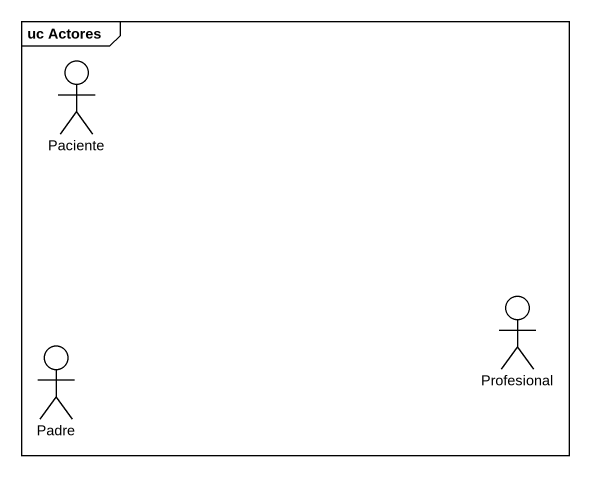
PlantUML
@startuml
mainframe uc Actores
actor Paciente
actor Profesional
actor Padre
@enduml
